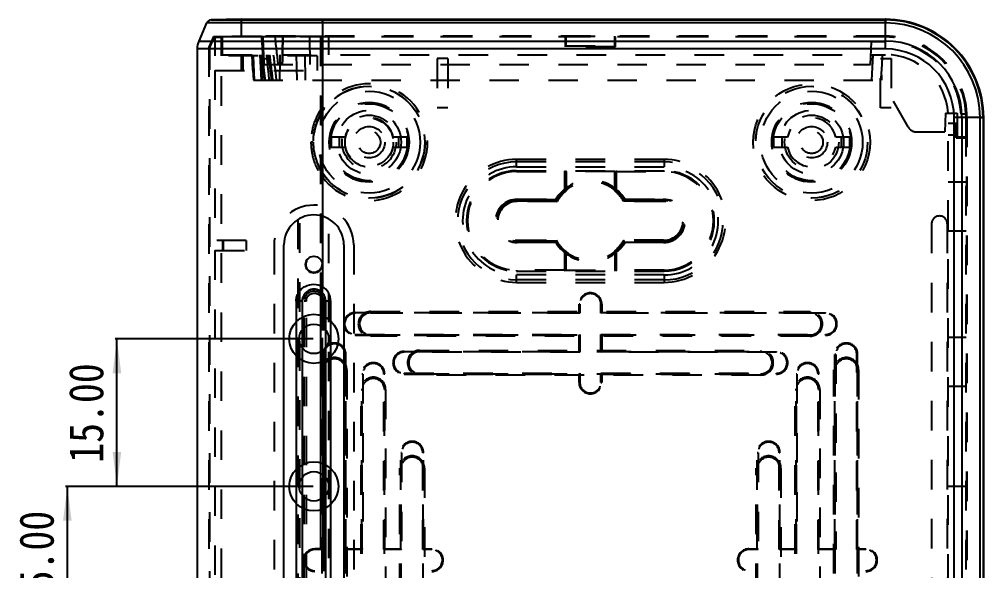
# Model space of a CAD drawing. Extents: x 0 to 1527, y 0 to 440.
# Drawn here: x 1318 to 1416.1, y 201.5 to 257.5 of the extents above; entities that cross this region are included whole.
import ezdxf

# ---------------------------------------------------------------- set-up
doc = ezdxf.new("R2010")
doc.units = 0
doc.linetypes.add('EB_DASH', pattern=[6, 3, -3])
doc.layers.get('0').update_dxf_attribs({"linetype": 'CONTINUOUS'})
doc.layers.add('CAXA4', color=3, linetype='CONTINUOUS')
doc.layers.add('DEFAULT_2', color=8, linetype='EB_DASH')
doc.styles.get("Standard").update_dxf_attribs({"font": 'txt', "width": 0.85, "bigfont": 'gbcbig.shx'})
doc.dimstyles.get("Standard").update_dxf_attribs({"dimtxt": 3.5, "dimasz": 3.5, "dimexe": 0.18, "dimexo": 0.0625, "dimgap": 0.09, "dimtad": 1, "dimzin": 0, "dimtxsty": 'STANDARD', "dimcen": 0, "dimdle": 7, "dimazin": 3, "dimtfac": 1, "dimtofl": 0, "dimtmove": 0, "dimatfit": 3, "dimtolj": 1, "dimtzin": 0})

# ---------------------------------------------------------------- blocks, each defined once
blk = doc.blocks.new('*D1')
at = {"layer": 'CAXA4', "linetype": 'CONTINUOUS'}
for points in [[(1327.936, 225.04), (1328.374, 221.54), (1327.499, 221.54)], [(1327.936, 210.04), (1328.374, 213.54), (1327.499, 213.54)]]:
    blk.add_hatch(color=0, dxfattribs=at).paths.add_polyline_path(points, flags=0)
at = {"layer": 'CAXA4', "color": 0, "linetype": 'CONTINUOUS'}
for p, q in [((1347.906, 225.04), (1327.756, 225.04)), ((1327.936, 210.04), (1327.936, 225.04)), ((1347.907, 210.04), (1327.756, 210.04))]:
    blk.add_line(p, q, dxfattribs=at)
at = {"layer": 'CAXA4', "color": 0, "linetype": 'CONTINUOUS', "insert": (1323.051, 212.439), "char_height": 3.5, "attachment_point": 1, "rotation": 90}
blk.add_mtext('\\fSimSun|b0|i0|p0;15.00', dxfattribs=at)
blk = doc.blocks.new('*D2')
at = {"layer": 'CAXA4', "linetype": 'CONTINUOUS'}
for points in [[(1322.891, 210.04), (1322.454, 206.54), (1323.329, 206.54)], [(1322.891, 195.04), (1322.454, 198.54), (1323.329, 198.54)]]:
    blk.add_hatch(color=0, dxfattribs=at).paths.add_polyline_path(points, flags=0)
at = {"layer": 'CAXA4', "color": 0, "linetype": 'CONTINUOUS'}
for p, q in [((1347.907, 210.04), (1322.711, 210.04)), ((1322.891, 210.04), (1322.891, 195.04)), ((1347.907, 195.04), (1322.711, 195.04))]:
    blk.add_line(p, q, dxfattribs=at)
at = {"layer": 'CAXA4', "color": 0, "linetype": 'CONTINUOUS', "insert": (1318.006, 197.439), "char_height": 3.5, "attachment_point": 1, "rotation": 90}
blk.add_mtext('\\fSimSun|b0|i0|p0;15.00', dxfattribs=at)

msp = doc.modelspace()

# ---------------------------------------------------------------- linework, layer by layer
at = {"color": 7, "linetype": 'CONTINUOUS'}
for p, q in [((1337.06, 257.172), (1336.255, 255.322)), ((1406.085, 257.172), (1337.06, 257.172)), ((1340.588, 257.54), (1337.508, 257.472)), ((1337.508, 257.472), (1406.088, 257.472)), ((1340.588, 257.54), (1406.081, 257.54)), ((1348.838, 257.54), (1348.838, 257.472)), ((1348.841, 257.172), (1348.841, 255.322)), ((1406.086, 254.524), (1406.085, 257.172)), ((1406.088, 257.472), (1406.088, 257.54)), ((1336.255, 255.322), (1406.085, 255.322)), ((1336.088, 254.524), (1336.088, 150.557)), ((1406.09, 254.524), (1336.088, 254.524)), ((1348.838, 254.524), (1348.838, 230.353)), ((1413.072, 157.539), (1413.072, 247.542)), ((1415.72, 247.537), (1413.072, 247.538)), ((1413.87, 247.537), (1413.87, 157.544)), ((1415.72, 157.544), (1415.72, 247.537)), ((1416.02, 247.54), (1416.02, 157.54)), ((1416.088, 247.54), (1416.02, 247.54)), ((1416.088, 157.546), (1416.088, 247.534)), ((1344.92, 170.49), (1344.918, 234.59)), ((1351.018, 234.59), (1351.02, 170.49)), ((1348.838, 230.353), (1348.583, 229.923)), ((1348.638, 229.876), (1348.638, 203.694)), ((1346.166, 228.89), (1346.166, 176.19)), ((1346.772, 228.89), (1346.167, 228.89)), ((1346.772, 228.89), (1346.77, 176.19)), ((1349.17, 176.19), (1349.172, 228.89)), ((1349.672, 228.89), (1349.172, 228.89)), ((1349.671, 228.896), (1349.671, 176.196)), ((1348.91, 203.694), (1348.91, 223.465)), ((1348.988, 223.465), (1348.91, 223.465)), ((1348.988, 223.465), (1348.988, 203.615)), ((1348.91, 221.89), (1348.936, 221.89)), ((1348.936, 203.668), (1348.936, 221.89)), ((1348.063, 203.693), (1348.063, 203.615)), ((1348.988, 203.615), (1348.063, 203.615)), ((1348.638, 203.694), (1348.91, 203.694)), ((1348.91, 203.694), (1348.988, 203.615))]:
    msp.add_line(p, q, dxfattribs=at)
for centre, radius in [((1347.97, 232.59), 0.85), ((1347.969, 225.04), 1.5), ((1347.969, 210.04), 1.5)]:
    msp.add_circle(centre, radius, dxfattribs=at)
at = {"color": 1, "linetype": 'CONTINUOUS'}
for centre in [(1347.969, 225.04), (1347.969, 210.04)]:
    msp.add_circle(centre, 2.5, dxfattribs=at)
at = {"color": 7, "linetype": 'CONTINUOUS'}
for centre, radius, start, end in [((1337.519, 256.972), 0.5, 91.24619, 156.44474), ((1406.088, 247.54), 9.999, 359.96621, 90.04324), ((1406.084, 247.536), 9.637, 0.0089, 89.99154), ((1406.084, 247.536), 9.937, 0.02778, 89.97225), ((1338.088, 254.523), 2, 156.45535, 179.996), ((1406.083, 247.535), 7.788, 0.01134, 89.98909), ((1406.083, 247.535), 6.989, 0.05298, 89.94769), ((1347.968, 234.59), 3.05, 0, 180), ((1347.972, 228.89), 1.2, 0, 180.00171), ((1350.063, 223.465), 1.154, 140.87116, 180), ((1350.063, 223.465), 1.075, 147.26795, 180), ((1348.069, 202.539), 1.152, 90.13209, 269.86672), ((1348.063, 202.54), 1.075, 90, 270), ((1348.64, -4.296), 207.99, 90.0004, 90.1588)]:
    msp.add_arc(centre, radius, start, end, dxfattribs=at)
for points, knots in [([(1348.838, 257.472), (1348.839, 257.47), (1348.838, 257.462), (1348.839, 257.446), (1348.839, 257.419), (1348.84, 257.367), (1348.84, 257.284), (1348.841, 257.212), (1348.841, 257.172)], [0, 0, 0, 0, 0.0066671, 0.0232476, 0.0494249, 0.084715, 0.1796998, 0.3002158, 0.3002158, 0.3002158, 0.3002158]), ([(1406.084, 257.172), (1406.084, 257.212), (1406.085, 257.284), (1406.085, 257.367), (1406.087, 257.419), (1406.087, 257.445), (1406.088, 257.462), (1406.088, 257.47), (1406.088, 257.472)], [0, 0, 0, 0, 0.12052, 0.2155078, 0.2508011, 0.2769837, 0.2935717, 0.3002411, 0.3002411, 0.3002411, 0.3002411]), ([(1348.841, 255.322), (1348.841, 255.258), (1348.84, 254.992), (1348.838, 254.726), (1348.838, 254.524)], [0, 0, 0, 0, 0.1921922, 0.7987683, 0.7987683, 0.7987683, 0.7987683]), ([(1416.02, 247.54), (1416.018, 247.54), (1416.01, 247.54), (1415.993, 247.539), (1415.967, 247.539), (1415.915, 247.538), (1415.832, 247.537), (1415.76, 247.536), (1415.72, 247.536)], [0, 0, 0, 0, 0.0066671, 0.0232543, 0.0494365, 0.0847297, 0.1797175, 0.3002374, 0.3002374, 0.3002374, 0.3002374]), ([(1346.166, 228.89), (1346.166, 229.043), (1346.211, 229.35), (1346.399, 229.773), (1346.694, 230.128), (1347.193, 230.482), (1347.961, 230.669), (1348.575, 230.503), (1348.838, 230.353)], [0, 0, 0, 0, 0.458511, 0.915955, 1.371729, 1.827015, 2.733055, 3.643328, 3.643328, 3.643328, 3.643328]), ([(1349.671, 228.896), (1349.671, 229.185), (1349.515, 229.774), (1349.087, 230.205), (1348.838, 230.353)], [0, 0, 0, 0, 0.867654, 1.735443, 1.735443, 1.735443, 1.735443])]:
    msp.add_open_spline(points, degree=3, knots=knots, dxfattribs=at)
at = {"layer": 'DEFAULT_2', "color": 8, "linetype": 'EB_DASH'}
for p, q in [((1340.588, 257.54), (1340.588, 255.84)), ((1348.838, 257.472), (1348.838, 255.782)), ((1406.088, 257.54), (1406.081, 257.54)), ((1337.762, 255.777), (1337.288, 254.69)), ((1337.388, 254.669), (1337.832, 255.687)), ((1337.762, 255.777), (1340.588, 255.84)), ((1338.588, 255.695), (1337.828, 255.678)), ((1348.638, 255.782), (1337.907, 255.778)), ((1337.907, 255.776), (1337.907, 253.84)), ((1338.588, 253.84), (1338.588, 255.796)), ((1338.588, 255.778), (1340.558, 255.779)), ((1338.688, 253.94), (1338.688, 255.74)), ((1406.088, 255.74), (1338.688, 255.74)), ((1340.558, 255.779), (1348.638, 255.782)), ((1406.088, 255.84), (1340.588, 255.84)), ((1342.835, 252.94), (1342.688, 255.74)), ((1347.586, 252.94), (1347.548, 255.74)), ((1348.638, 255.782), (1348.638, 229.876)), ((1348.638, 255.782), (1348.838, 255.782)), ((1348.838, 255.782), (1348.638, 255.782)), ((1348.838, 255.782), (1406.088, 255.782)), ((1349.438, 255.74), (1349.438, 253.94)), ((1373.538, 255.74), (1373.538, 254.74)), ((1373.588, 255.84), (1373.588, 254.84)), ((1373.588, 255.818), (1378.588, 255.818)), ((1378.588, 254.84), (1378.588, 255.84)), ((1378.638, 254.74), (1378.638, 255.74)), ((1404.568, 252.94), (1404.688, 255.24)), ((1406.088, 255.24), (1404.688, 255.24)), ((1337.288, 254.69), (1337.288, 150.39)), ((1337.388, 150.411), (1337.388, 254.669)), ((1378.638, 254.74), (1373.538, 254.74)), ((1373.588, 254.84), (1378.588, 254.84)), ((1348.288, 253.84), (1337.907, 253.84)), ((1338.688, 253.94), (1406.088, 253.94)), ((1340.588, 253.84), (1340.588, 252.34)), ((1340.745, 253.84), (1340.745, 252.34)), ((1341.771, 252.356), (1341.688, 253.94)), ((1341.772, 252.356), (1341.689, 253.94)), ((1342.623, 251.34), (1342.487, 253.94)), ((1342.574, 253.94), (1342.688, 251.34)), ((1342.686, 253.538), (1342.648, 253.94)), ((1342.752, 253.559), (1342.714, 253.94)), ((1343.147, 253.94), (1343.184, 253.555)), ((1346.265, 251.34), (1346.197, 253.94)), ((1347.051, 253.94), (1347.077, 251.34)), ((1348.288, 253.84), (1348.288, 252.34)), ((1360.488, 253.54), (1360.488, 248.54)), ((1361.588, 253.54), (1360.488, 253.54)), ((1361.588, 253.54), (1361.588, 248.54)), ((1404.824, 253.94), (1404.687, 251.34)), ((1405.588, 248.54), (1405.588, 253.54)), ((1405.588, 253.54), (1406.688, 253.54)), ((1406.688, 253.54), (1406.688, 248.54)), ((1337.907, 252.34), (1337.907, 235.04)), ((1337.907, 252.34), (1348.288, 252.34)), ((1338.588, 152.74), (1338.588, 252.34)), ((1341.772, 252.356), (1341.825, 251.34)), ((1342.835, 252.94), (1404.568, 252.94)), ((1341.825, 251.34), (1405.685, 251.34)), ((1408.4, 246.594), (1405.655, 251.394)), ((1405.685, 251.858), (1405.685, 251.34)), ((1348.838, 248.602), (1349.038, 248.453)), ((1361.588, 248.54), (1360.488, 248.54)), ((1406.688, 248.54), (1405.588, 248.54)), ((1412.188, 247.99), (1412.122, 246.09)), ((1412.188, 247.99), (1413.388, 247.99)), ((1413.388, 247.99), (1413.388, 245.59)), ((1414.281, 247.89), (1413.78, 247.89)), ((1414.28, 247.901), (1414.281, 247.89)), ((1414.288, 245.59), (1414.288, 247.54)), ((1414.33, 247.54), (1414.33, 157.54)), ((1414.388, 247.54), (1414.33, 247.54)), ((1414.388, 247.54), (1414.388, 157.54)), ((1416.088, 247.534), (1416.088, 247.54)), ((1412.488, 158.14), (1412.488, 246.94)), ((1413.288, 246.94), (1412.488, 246.94)), ((1413.288, 245.49), (1413.288, 246.94)), ((1349.713, 245.54), (1349.713, 244.54)), ((1351.139, 245.54), (1349.713, 245.54)), ((1350.588, 244.54), (1350.588, 245.54)), ((1357.463, 245.54), (1356.038, 245.54)), ((1356.588, 245.54), (1356.588, 244.54)), ((1357.463, 244.54), (1357.463, 245.54)), ((1394.713, 245.54), (1394.713, 244.54)), ((1396.139, 245.54), (1394.713, 245.54)), ((1395.588, 244.54), (1395.588, 245.54)), ((1402.463, 245.54), (1401.038, 245.54)), ((1401.588, 245.54), (1401.588, 244.54)), ((1402.463, 244.54), (1402.463, 245.54)), ((1409.268, 246.09), (1412.122, 246.09)), ((1413.288, 245.74), (1412.488, 245.74)), ((1413.288, 245.49), (1414.288, 245.49)), ((1413.388, 245.59), (1414.288, 245.59)), ((1414.288, 159.59), (1414.288, 245.49)), ((1347.898, 245.04), (1347.671, 245.04)), ((1349.713, 244.54), (1351.139, 244.54)), ((1356.038, 244.54), (1357.463, 244.54)), ((1394.713, 244.54), (1396.139, 244.54)), ((1401.038, 244.54), (1402.463, 244.54)), ((1368.588, 242.54), (1368.588, 243.29)), ((1383.588, 243.29), (1368.588, 243.29)), ((1383.588, 243.29), (1383.588, 242.54)), ((1383.588, 243.04), (1368.588, 243.04)), ((1368.588, 242.54), (1383.588, 242.54)), ((1349.038, 241.628), (1348.838, 241.478)), ((1368.588, 242.14), (1368.588, 242.046)), ((1368.588, 242.14), (1383.588, 242.14)), ((1368.588, 242.046), (1373.438, 242.046)), ((1373.438, 242.046), (1373.533, 242.14)), ((1373.438, 242.046), (1373.438, 240.168)), ((1373.533, 242.14), (1373.611, 242.062)), ((1373.611, 242.062), (1373.611, 240.087)), ((1378.565, 242.062), (1373.611, 242.062)), ((1378.565, 242.062), (1378.644, 242.14)), ((1378.565, 240.087), (1378.565, 242.062)), ((1378.644, 242.14), (1378.738, 242.046)), ((1378.738, 240.168), (1378.738, 242.046)), ((1378.738, 242.046), (1383.588, 242.046)), ((1383.588, 242.046), (1383.588, 242.14)), ((1414.288, 240.99), (1412.488, 240.99)), ((1349.495, 166.738), (1349.495, 238.343)), ((1368.638, 239.19), (1368.638, 239.242)), ((1368.638, 239.242), (1372.568, 239.242)), ((1372.597, 239.19), (1368.638, 239.19)), ((1368.638, 239.09), (1368.638, 239.017)), ((1368.638, 239.09), (1372.653, 239.09)), ((1372.695, 239.017), (1368.638, 239.017)), ((1383.538, 239.017), (1379.481, 239.017)), ((1379.523, 239.09), (1383.538, 239.09)), ((1383.538, 239.19), (1379.579, 239.19)), ((1379.608, 239.242), (1383.538, 239.242)), ((1383.538, 239.242), (1383.538, 239.19)), ((1383.538, 239.017), (1383.538, 239.09)), ((1346.348, 237.174), (1346.348, 167.908)), ((1346.541, 167.796), (1346.541, 237.286)), ((1410.788, 236.74), (1410.788, 168.34)), ((1412.388, 236.74), (1412.388, 168.34)), ((1414.288, 235.99), (1412.488, 235.99)), ((1341.088, 235.04), (1337.907, 235.04)), ((1338.688, 235.04), (1338.688, 234.04)), ((1338.744, 235.04), (1338.744, 234.04)), ((1341.088, 235.04), (1341.088, 234.04)), ((1343.921, 234.59), (1343.92, 170.49)), ((1352.022, 234.59), (1352.02, 170.49)), ((1368.638, 235.064), (1368.638, 234.99)), ((1368.638, 235.064), (1372.611, 235.064)), ((1372.653, 234.99), (1368.638, 234.99)), ((1368.638, 234.838), (1368.638, 234.891)), ((1368.638, 234.891), (1372.597, 234.891)), ((1372.568, 234.838), (1368.638, 234.838)), ((1383.538, 235.064), (1379.481, 235.064)), ((1383.538, 234.99), (1379.523, 234.99)), ((1379.579, 234.891), (1383.538, 234.891)), ((1383.538, 234.838), (1379.608, 234.838)), ((1383.538, 234.99), (1383.538, 235.064)), ((1383.538, 234.891), (1383.538, 234.838)), ((1337.907, 234.04), (1337.907, 200.04)), ((1337.907, 234.04), (1341.088, 234.04)), ((1373.438, 233.912), (1373.438, 232.035)), ((1373.611, 232.019), (1373.611, 233.9)), ((1378.565, 233.994), (1378.565, 232.019)), ((1378.738, 232.035), (1378.738, 233.912)), ((1368.588, 232.035), (1368.588, 231.94)), ((1373.438, 232.035), (1368.588, 232.035)), ((1368.588, 231.94), (1383.588, 231.94)), ((1368.588, 230.79), (1368.588, 231.54)), ((1383.588, 231.54), (1368.588, 231.54)), ((1373.533, 231.94), (1373.438, 232.035)), ((1373.611, 232.019), (1373.533, 231.94)), ((1373.611, 232.019), (1378.565, 232.019)), ((1378.644, 231.94), (1378.565, 232.019)), ((1378.738, 232.035), (1378.644, 231.94)), ((1383.588, 232.035), (1378.738, 232.035)), ((1383.588, 231.94), (1383.588, 232.035)), ((1383.588, 231.54), (1383.588, 230.79)), ((1383.588, 231.04), (1368.588, 231.04)), ((1368.588, 230.79), (1383.588, 230.79)), ((1348.838, 222.155), (1348.838, 230.353)), ((1346.97, 176.19), (1346.968, 228.89)), ((1347.2, 228.89), (1346.968, 228.89)), ((1347.202, 176.19), (1347.2, 228.89)), ((1348.822, 228.89), (1348.823, 176.19)), ((1348.822, 228.89), (1348.968, 228.89)), ((1348.968, 228.89), (1348.97, 176.19)), ((1374.935, 227.719), (1374.935, 228.565)), ((1375.013, 228.565), (1374.935, 228.565)), ((1375.013, 228.565), (1375.013, 227.64)), ((1377.163, 227.64), (1377.163, 228.565)), ((1377.242, 228.565), (1377.163, 228.565)), ((1377.242, 228.565), (1377.242, 227.719)), ((1352.163, 227.719), (1352.163, 227.64)), ((1352.163, 227.719), (1374.935, 227.719)), ((1375.013, 227.64), (1352.163, 227.64)), ((1353.738, 227.693), (1353.738, 227.818)), ((1353.738, 227.818), (1398.438, 227.818)), ((1353.738, 227.693), (1398.438, 227.693)), ((1374.935, 227.719), (1375.013, 227.64)), ((1377.163, 227.64), (1377.242, 227.719)), ((1400.013, 227.64), (1377.163, 227.64)), ((1377.242, 227.719), (1400.013, 227.719)), ((1398.438, 227.818), (1398.438, 227.693)), ((1400.013, 227.64), (1400.013, 227.719)), ((1352.163, 225.49), (1352.163, 225.412)), ((1352.163, 225.49), (1375.013, 225.49)), ((1352.163, 225.412), (1374.935, 225.412)), ((1353.738, 225.312), (1353.738, 225.438)), ((1353.738, 225.438), (1398.438, 225.438)), ((1398.438, 225.312), (1353.738, 225.312)), ((1374.935, 225.412), (1375.013, 225.49)), ((1374.935, 223.769), (1374.935, 225.412)), ((1375.013, 225.49), (1375.013, 223.69)), ((1377.163, 223.69), (1377.163, 225.49)), ((1377.163, 225.49), (1377.242, 225.412)), ((1377.163, 225.49), (1400.013, 225.49)), ((1377.242, 225.412), (1377.242, 223.769)), ((1377.242, 225.412), (1400.013, 225.412)), ((1398.438, 225.438), (1398.438, 225.312)), ((1400.013, 225.412), (1400.013, 225.49)), ((1414.288, 225.19), (1412.488, 225.19)), ((1357.163, 223.769), (1357.163, 223.69)), ((1357.163, 223.769), (1374.935, 223.769)), ((1375.013, 223.69), (1357.163, 223.69)), ((1358.738, 223.743), (1358.738, 223.868)), ((1358.738, 223.868), (1393.438, 223.868)), ((1358.738, 223.743), (1393.438, 223.743)), ((1374.935, 223.769), (1375.013, 223.69)), ((1377.163, 223.69), (1377.242, 223.769)), ((1395.013, 223.69), (1377.163, 223.69)), ((1377.242, 223.769), (1395.013, 223.769)), ((1393.438, 223.868), (1393.438, 223.743)), ((1395.013, 223.69), (1395.013, 223.769)), ((1351.138, 203.615), (1351.138, 223.465)), ((1351.217, 223.465), (1351.138, 223.465)), ((1351.217, 203.694), (1351.217, 223.465)), ((1401.038, 223.465), (1400.96, 223.465)), ((1400.96, 203.694), (1400.96, 223.465)), ((1401.038, 223.465), (1401.038, 203.615)), ((1403.267, 223.465), (1403.188, 223.465)), ((1403.188, 203.615), (1403.188, 223.465)), ((1403.267, 203.694), (1403.267, 223.465)), ((1348.81, 183.19), (1348.81, 221.89)), ((1348.81, 221.89), (1348.91, 221.89)), ((1351.191, 183.19), (1351.191, 221.89)), ((1351.191, 221.89), (1351.316, 221.89)), ((1351.316, 221.89), (1351.316, 183.19)), ((1400.86, 221.89), (1400.986, 221.89)), ((1400.86, 183.19), (1400.86, 221.89)), ((1400.986, 183.19), (1400.986, 221.89)), ((1403.241, 221.89), (1403.366, 221.89)), ((1403.241, 183.19), (1403.241, 221.89)), ((1403.366, 221.89), (1403.366, 183.19)), ((1352.86, 203.694), (1352.86, 221.465)), ((1352.938, 221.465), (1352.86, 221.465)), ((1352.938, 221.465), (1352.938, 203.615)), ((1355.088, 203.615), (1355.088, 221.465)), ((1355.167, 221.465), (1355.088, 221.465)), ((1355.167, 203.694), (1355.167, 221.465)), ((1357.163, 221.54), (1357.163, 221.462)), ((1357.163, 221.54), (1375.013, 221.54)), ((1357.163, 221.462), (1374.935, 221.462)), ((1358.738, 221.362), (1358.738, 221.488)), ((1358.738, 221.488), (1393.438, 221.488)), ((1393.438, 221.362), (1358.738, 221.362)), ((1374.935, 221.462), (1375.013, 221.54)), ((1374.935, 220.615), (1374.935, 221.462)), ((1375.013, 221.54), (1375.013, 220.615)), ((1377.163, 220.615), (1377.163, 221.54)), ((1377.163, 221.54), (1377.242, 221.462)), ((1377.163, 221.54), (1395.013, 221.54)), ((1377.242, 221.462), (1377.242, 220.615)), ((1377.242, 221.462), (1395.013, 221.462)), ((1393.438, 221.488), (1393.438, 221.362)), ((1395.013, 221.462), (1395.013, 221.54)), ((1397.01, 203.694), (1397.01, 221.465)), ((1397.088, 221.465), (1397.01, 221.465)), ((1397.088, 221.465), (1397.088, 203.615)), ((1399.238, 203.615), (1399.238, 221.465)), ((1399.317, 221.465), (1399.238, 221.465)), ((1399.317, 203.694), (1399.317, 221.465)), ((1352.76, 185.19), (1352.76, 219.89)), ((1352.76, 219.89), (1352.886, 219.89)), ((1352.886, 185.19), (1352.886, 219.89)), ((1355.141, 185.19), (1355.141, 219.89)), ((1355.141, 219.89), (1355.266, 219.89)), ((1355.266, 219.89), (1355.266, 185.19)), ((1374.935, 220.615), (1375.013, 220.615)), ((1377.163, 220.615), (1377.242, 220.615)), ((1396.91, 219.89), (1397.036, 219.89)), ((1396.91, 185.19), (1396.91, 219.89)), ((1397.036, 185.19), (1397.036, 219.89)), ((1399.291, 219.89), (1399.416, 219.89)), ((1399.291, 185.19), (1399.291, 219.89)), ((1399.416, 219.89), (1399.416, 185.19)), ((1414.288, 220.19), (1412.488, 220.19)), ((1356.81, 203.694), (1356.81, 213.465)), ((1356.888, 213.465), (1356.81, 213.465)), ((1356.888, 213.465), (1356.888, 203.615)), ((1359.038, 203.615), (1359.038, 213.465)), ((1359.117, 213.465), (1359.038, 213.465)), ((1359.117, 203.694), (1359.117, 213.465)), ((1393.138, 213.465), (1393.06, 213.465)), ((1393.06, 203.694), (1393.06, 213.465)), ((1393.138, 213.465), (1393.138, 203.615)), ((1395.367, 213.465), (1395.288, 213.465)), ((1395.288, 203.615), (1395.288, 213.465)), ((1395.367, 203.694), (1395.367, 213.465)), ((1356.71, 193.19), (1356.71, 211.89)), ((1356.71, 211.89), (1356.836, 211.89)), ((1356.836, 193.19), (1356.836, 211.89)), ((1359.091, 193.19), (1359.091, 211.89)), ((1359.091, 211.89), (1359.216, 211.89)), ((1359.216, 211.89), (1359.216, 193.19)), ((1392.96, 211.89), (1393.086, 211.89)), ((1392.96, 193.19), (1392.96, 211.89)), ((1393.086, 193.19), (1393.086, 211.89)), ((1395.341, 211.89), (1395.466, 211.89)), ((1395.341, 193.19), (1395.341, 211.89)), ((1395.466, 211.89), (1395.466, 193.19)), ((1414.288, 210.04), (1412.488, 210.04)), ((1348.936, 203.668), (1348.936, 201.413)), ((1351.138, 203.615), (1351.217, 203.694)), ((1352.938, 203.615), (1351.138, 203.615)), ((1351.217, 203.694), (1352.86, 203.694)), ((1352.86, 203.694), (1352.938, 203.615)), ((1355.088, 203.615), (1355.167, 203.694)), ((1356.888, 203.615), (1355.088, 203.615)), ((1355.167, 203.694), (1356.81, 203.694)), ((1356.81, 203.694), (1356.888, 203.615)), ((1359.038, 203.615), (1359.117, 203.694)), ((1359.963, 203.615), (1359.038, 203.615)), ((1359.117, 203.694), (1359.963, 203.694)), ((1359.963, 203.615), (1359.963, 203.694)), ((1392.213, 203.694), (1393.06, 203.694)), ((1392.213, 203.694), (1392.213, 203.615)), ((1393.138, 203.615), (1392.213, 203.615)), ((1393.06, 203.694), (1393.138, 203.615)), ((1395.288, 203.615), (1395.367, 203.694)), ((1397.088, 203.615), (1395.288, 203.615)), ((1395.367, 203.694), (1397.01, 203.694)), ((1397.01, 203.694), (1397.088, 203.615)), ((1399.238, 203.615), (1399.317, 203.694)), ((1401.038, 203.615), (1399.238, 203.615)), ((1399.317, 203.694), (1400.96, 203.694)), ((1400.96, 203.694), (1401.038, 203.615)), ((1403.188, 203.615), (1403.267, 203.694)), ((1404.113, 203.615), (1403.188, 203.615)), ((1403.267, 203.694), (1404.113, 203.694)), ((1404.113, 203.615), (1404.113, 203.694))]:
    msp.add_line(p, q, dxfattribs=at)
for centre, radius in [((1353.588, 245.04), 5.683), ((1353.588, 245.04), 5.184), ((1398.588, 245.04), 5.937), ((1398.588, 245.04), 5.688), ((1398.588, 245.04), 5.683), ((1398.588, 245.04), 5.184), ((1353.588, 245.04), 4.061), ((1353.588, 245.04), 4), ((1353.588, 245.04), 3.916), ((1353.588, 245.04), 3.25), ((1398.588, 245.04), 4.061), ((1398.588, 245.04), 4), ((1398.588, 245.04), 3.916), ((1398.588, 245.04), 3.25), ((1353.588, 245.04), 2.75), ((1353.588, 245.04), 2.45), ((1398.588, 245.04), 2.75), ((1353.588, 245.04), 1.6), ((1353.588, 245.04), 1.15), ((1398.588, 245.04), 1.6), ((1398.588, 245.04), 1.15), ((1347.97, 232.59), 0.8)]:
    msp.add_circle(centre, radius, dxfattribs=at)
for centre, radius, start, end in [((1406.088, 247.54), 8.299, 359.96245, 90.04696), ((1406.088, 247.54), 8.241, 359.96243, 90.0509), ((1406.088, 247.54), 8.2, 0, 90), ((1406.088, 247.54), 7.7, 2.60548, 89.99991), ((1482.602, 266.877), 140.551, 185.44616, 186.34674), ((1467.584, 266.693), 125.521, 186.00623, 187.02562), ((1482.604, 266.845), 140.052, 185.44516, 186.35616), ((1705.649, 296.368), 364.786, 186.67919, 187.09053), ((1672.015, 294.174), 331.015, 186.98143, 187.43505), ((1705.65, 296.337), 364.286, 186.68341, 187.09532), ((1406.088, 247.54), 6.4, 4.03194, 90), ((1353.588, 245.04), 5.937, 216.86654, 143.13346), ((1353.588, 245.04), 5.688, 216.86657, 143.13343), ((1353.583, 245.037), 5.686, 143.07872, 179.96778), ((1353.588, 245.04), 2.5, 11.53696, 168.46304), ((1398.588, 245.04), 2.5, 11.53696, 168.46304), ((1409.268, 247.09), 1, 209.76745, 270), ((1353.583, 245.043), 5.685, 180.03145, 216.92172), ((1353.588, 245.04), 2.5, 191.53696, 348.46304), ((1398.588, 245.04), 2.5, 191.53696, 348.46304), ((1368.588, 237.04), 6.25, 90, 270.00035), ((1383.588, 237.04), 6.25, 270, 90.00035), ((1368.588, 237.04), 6, 90, 270), ((1368.588, 237.04), 5.5, 89.99958, 270.00042), ((1383.588, 237.04), 6, 270, 90), ((1383.588, 237.04), 5.5, 269.99958, 90.00042), ((1368.588, 237.04), 5.1, 90, 270), ((1368.588, 237.04), 5.006, 90, 270), ((1383.588, 237.04), 5.1, 270, 90), ((1383.588, 237.04), 5.006, 270, 90), ((1376.088, 237.04), 4.152, 32.02876, 147.97124), ((1376.088, 237.04), 4, 30.8305, 149.1695), ((1376.088, 237.04), 4.1, 130.27136, 148.37612), ((1376.088, 237.04), 3.927, 129.11174, 149.77541), ((1365.389, 222.799), 19.144, 64.80779, 65.13669), ((1365.648, 223.35), 18.535, 64.55645, 64.80736), ((1386.528, 223.35), 18.535, 115.19264, 115.44355), ((1376.088, 237.04), 3.927, 30.22459, 50.88826), ((1386.787, 222.799), 19.144, 114.86331, 115.19221), ((1376.088, 237.04), 4.1, 31.62388, 49.72864), ((1347.972, 234.59), 4.05, 0.11614, 179.99828), ((1368.638, 237.04), 2.202, 90, 270), ((1368.638, 237.04), 2.15, 90, 270), ((1368.638, 237.04), 2.05, 90, 270), ((1368.638, 237.04), 1.977, 90, 270), ((1387.416, 247.467), 16.974, 208.9853, 209.18774), ((1386.551, 246.98), 15.98, 209.58405, 209.887), ((1365.626, 246.98), 15.98, 330.113, 330.41595), ((1364.761, 247.467), 16.974, 330.81226, 331.0147), ((1383.538, 237.04), 2.202, 270, 90), ((1383.538, 237.04), 2.15, 270, 90), ((1383.538, 237.04), 2.05, 270, 90), ((1383.538, 237.04), 1.977, 270, 90), ((1411.588, 236.74), 0.8, 0, 180), ((1387.416, 226.613), 16.974, 150.81226, 151.0147), ((1376.088, 237.04), 4.152, 212.02876, 327.97124), ((1376.088, 237.04), 4.1, 211.62388, 229.72864), ((1376.088, 237.04), 4, 209.6142, 329.1695), ((1376.088, 237.04), 3.927, 309.11174, 329.77541), ((1376.088, 237.04), 4.1, 310.27136, 328.37612), ((1365.626, 227.101), 15.98, 29.58405, 29.887), ((1364.761, 226.613), 16.974, 28.9853, 29.18774), ((1365.389, 251.282), 19.144, 294.86331, 295.19221), ((1386.528, 250.731), 18.535, 244.55645, 244.80736), ((1386.787, 251.282), 19.144, 244.80779, 245.13669), ((1347.968, 228.89), 1, 0, 180), ((1376.088, 228.565), 1.154, 0, 180), ((1376.088, 228.565), 1.075, 0, 180), ((1352.163, 226.565), 1.154, 90, 270), ((1352.163, 226.565), 1.075, 90, 270), ((1353.738, 226.565), 1.253, 90, 270), ((1353.738, 226.565), 1.127, 90, 270), ((1398.438, 226.565), 1.253, 270, 90), ((1398.438, 226.565), 1.127, 270, 90), ((1400.013, 226.565), 1.154, 270, 90), ((1400.013, 226.565), 1.075, 270, 90), ((1350.063, 223.465), 1.154, 0, 140.87116), ((1402.113, 223.465), 1.154, 0, 180), ((1350.063, 223.465), 1.075, 0, 147.26795), ((1357.163, 222.615), 1.154, 90, 270), ((1357.163, 222.615), 1.075, 90, 270), ((1358.738, 222.615), 1.253, 90, 270), ((1358.738, 222.615), 1.127, 90, 270), ((1393.438, 222.615), 1.253, 270, 90), ((1393.438, 222.615), 1.127, 270, 90), ((1395.013, 222.615), 1.154, 270, 90), ((1395.013, 222.615), 1.075, 270, 90), ((1402.113, 223.465), 1.075, 0, 180), ((1350.063, 221.89), 1.253, 0, 167.82529), ((1350.063, 221.89), 1.127, 0, 180), ((1402.113, 221.89), 1.253, 0, 180), ((1402.113, 221.89), 1.127, 0, 180), ((1350.067, 221.89), 1.257, 167.8427, 179.98339), ((1354.013, 221.465), 1.154, 0, 180), ((1354.013, 221.465), 1.075, 0, 180), ((1398.163, 221.465), 1.154, 0, 180), ((1398.163, 221.465), 1.075, 0, 180), ((1354.013, 219.89), 1.253, 0, 180), ((1354.013, 219.89), 1.127, 0, 180), ((1398.163, 219.89), 1.253, 0, 180), ((1398.163, 219.89), 1.127, 0, 180), ((1376.088, 220.615), 1.154, 180, 360), ((1376.088, 220.615), 1.075, 180, 360), ((1357.963, 213.465), 1.154, 0, 180), ((1357.963, 213.465), 1.075, 0, 180), ((1394.213, 213.465), 1.154, 0, 180), ((1394.213, 213.465), 1.075, 0, 180), ((1357.963, 211.89), 1.253, 0, 180), ((1357.963, 211.89), 1.127, 0, 180), ((1394.213, 211.89), 1.253, 0, 180), ((1394.213, 211.89), 1.127, 0, 180), ((1359.963, 202.54), 1.154, 270, 90), ((1359.963, 202.54), 1.075, 270, 90), ((1392.213, 202.54), 1.154, 90, 270), ((1392.213, 202.54), 1.075, 90, 270), ((1404.113, 202.54), 1.154, 270, 90), ((1404.113, 202.54), 1.075, 270, 90)]:
    msp.add_arc(centre, radius, start, end, dxfattribs=at)
for centre, major_axis, ratio, start_param, end_param in [((1349.438, 599.945), (0, 413.15), 0.029213, 2.555526, 2.567895), ((1349.438, 951.47), (0, 720.194), 0.029213, 2.880199, 2.895692), ((1404.916, 255.77), (-0.875, -16.697), 0.059811, 1.308792, 1.464109), ((1404.915, 255.74), (0.875, 16.697), 0.059811, 4.452198, 4.607507)]:
    msp.add_ellipse(centre, major_axis=major_axis, ratio=ratio, start_param=start_param, end_param=end_param, dxfattribs=at)
for points, knots in [([(1348.841, 257.172), (1348.841, 257.212), (1348.84, 257.284), (1348.84, 257.367), (1348.839, 257.419), (1348.839, 257.446), (1348.838, 257.462), (1348.839, 257.47), (1348.838, 257.472)], [0, 0, 0, 0, 0.120516, 0.2155009, 0.250791, 0.276968, 0.293548, 0.3002178, 0.3002178, 0.3002178, 0.3002178]), ([(1406.088, 257.472), (1406.088, 257.47), (1406.088, 257.462), (1406.087, 257.445), (1406.087, 257.419), (1406.085, 257.367), (1406.085, 257.284), (1406.084, 257.212), (1406.084, 257.172)], [0, 0, 0, 0, 0.0066694, 0.0232573, 0.0494399, 0.0847332, 0.1797211, 0.3002411, 0.3002411, 0.3002411, 0.3002411]), ([(1348.838, 254.524), (1348.838, 254.592), (1348.839, 254.858), (1348.841, 255.124), (1348.841, 255.322)], [0, 0, 0, 0, 0.2050451, 0.7987683, 0.7987683, 0.7987683, 0.7987683]), ([(1342.752, 253.559), (1342.742, 253.557), (1342.726, 253.554), (1342.705, 253.548), (1342.693, 253.544), (1342.686, 253.54), (1342.686, 253.538)], [0, 0, 0, 0, 0.02911474, 0.05054788, 0.06404406, 0.07003516, 0.07003516, 0.07003516, 0.07003516]), ([(1342.686, 253.538), (1342.686, 253.536), (1342.69, 253.534), (1342.703, 253.531), (1342.731, 253.529), (1342.776, 253.529), (1342.837, 253.531), (1342.912, 253.534), (1343.029, 253.542), (1343.121, 253.549), (1343.184, 253.555)], [0, 0, 0, 0, 0.0037697, 0.0114793, 0.0402679, 0.0864314, 0.1483739, 0.2237307, 0.3097015, 0.5001875, 0.5001875, 0.5001875, 0.5001875]), ([(1342.752, 253.559), (1342.753, 253.591), (1342.754, 253.67), (1342.749, 253.797), (1342.749, 253.893), (1342.75, 253.94)], [0, 0, 0, 0, 0.0950913, 0.2384441, 0.3812521, 0.3812521, 0.3812521, 0.3812521]), ([(1344.512, 253.94), (1344.506, 253.507), (1344.491, 252.64), (1344.479, 251.774), (1344.472, 251.34)], [0, 0, 0, 0, 1.300167, 2.600315, 2.600315, 2.600315, 2.600315]), ([(1348.838, 248.602), (1348.464, 248.092), (1347.872, 246.947), (1347.672, 245.673), (1347.671, 245.04)], [0, 0, 0, 0, 1.897972, 3.796048, 3.796048, 3.796048, 3.796048]), ([(1415.72, 247.536), (1415.76, 247.536), (1415.832, 247.537), (1415.915, 247.538), (1415.967, 247.539), (1415.993, 247.539), (1416.01, 247.54), (1416.018, 247.54), (1416.02, 247.54)], [0, 0, 0, 0, 0.1205199, 0.2155076, 0.2508007, 0.2769829, 0.2935702, 0.3002372, 0.3002372, 0.3002372, 0.3002372]), ([(1347.671, 245.04), (1347.672, 244.408), (1347.872, 243.134), (1348.464, 241.988), (1348.838, 241.478)], [0, 0, 0, 0, 1.898076, 3.796048, 3.796048, 3.796048, 3.796048]), ([(1347.2, 228.89), (1347.2, 228.996), (1347.244, 229.21), (1347.429, 229.477), (1347.699, 229.651), (1348.014, 229.71), (1348.327, 229.649), (1348.595, 229.474), (1348.778, 229.209), (1348.822, 228.996), (1348.822, 228.89)], [0, 0, 0, 0, 0.317704, 0.634131, 0.948338, 1.260132, 1.570633, 1.882083, 2.196525, 2.513852, 2.513852, 2.513852, 2.513852])]:
    msp.add_open_spline(points, degree=3, knots=knots, dxfattribs=at)
for points in [[(1337.761, 255.776), (1337.81, 255.777), (1337.858, 255.775), (1337.907, 255.776)], [(1344.751, 252.94), (1344.77, 253.874), (1344.79, 254.807), (1344.809, 255.74)], [(1344.809, 255.74), (1344.79, 254.807), (1344.77, 253.874), (1344.751, 252.94)], [(1341.785, 253.94), (1341.821, 253.074), (1341.861, 252.207), (1341.897, 251.34)]]:
    msp.add_open_spline(points, degree=3, dxfattribs=at)

# ---------------------------------------------------------------- dimensions: what is measured, and where the dimension line sits
at = {"layer": 'CAXA4'}
for base, p2, picture, middle in [((1327.936, 217.54), (1347.969, 225.04), '*D1', (1325.449, 217.54)), ((1322.891, 202.54), (1347.97, 195.04), '*D2', (1320.404, 202.54))]:
    dim = msp.add_linear_dim(base=base, p1=(1347.969, 210.04), p2=p2, angle=90, text='15.00', dimstyle='STANDARD', dxfattribs=at)
    dim.commit()
    dim.dimension.update_dxf_attribs({"geometry": picture, "text_midpoint": middle})

doc.saveas('drawing.dxf')
